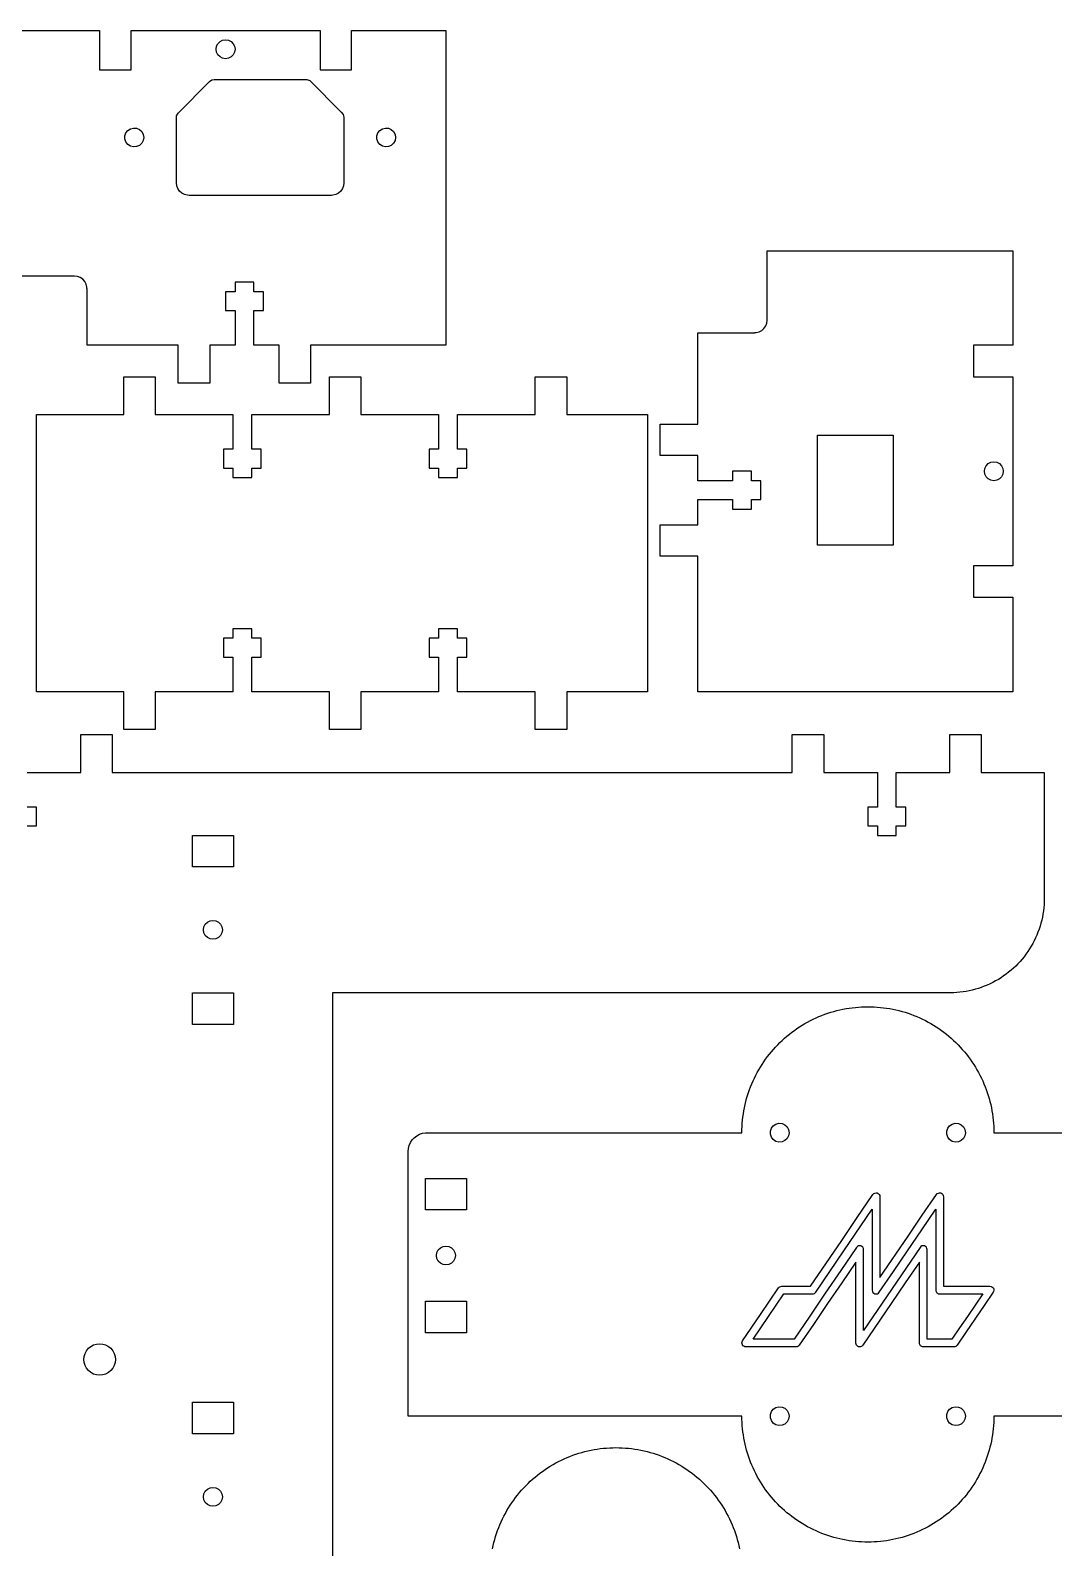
# Model space of a CAD drawing. Extents: x 3 to 1396, y 3 to 487.
# Drawn here: x 117 to 279.5, y 244.1 to 485 of the extents above; entities that cross this region are included whole.
import ezdxf

# ---------------------------------------------------------------- set-up
doc = ezdxf.new("R2010")
doc.units = 0
doc.layers.add('Layer_1', color=7, linetype='CONTINUOUS')

msp = doc.modelspace()

# ---------------------------------------------------------------- linework, layer by layer
at = {"layer": 'Layer_1', "color": 7}
for points in [[(112.962097, 484.959527), (127.962096, 484.959527), (127.962096, 478.709527), (132.962086, 478.709527), (132.962086, 484.959527), (162.962082, 484.959527), (162.962082, 478.709527), (167.962072, 478.709527), (167.962072, 484.959527), (182.962084, 484.959527), (182.962084, 434.959529), (161.462071, 434.959529), (161.462071, 428.959529), (156.462081, 428.959529), (156.462081, 434.959529), (152.462089, 434.959529), (152.462089, 440.459529), (153.962072, 440.459529), (153.962072, 443.459529), (152.462089, 443.459529), (152.462089, 444.959528), (149.462095, 444.959528), (149.462095, 443.459529), (147.962084, 443.459529), (147.962084, 440.459529), (149.462095, 440.459529), (149.462095, 434.959529), (145.462075, 434.959529), (145.462075, 428.959529), (140.462085, 428.959529), (140.462085, 434.959529), (125.962071, 434.959529), (125.962071, 443.959528), (125.947114, 443.959528), (125.947085, 444.200528), (125.83208, 444.668529), (125.60808, 445.095528), (125.288096, 445.456527), (124.891094, 445.730528), (124.441091, 445.901527), (123.962075, 445.959529), (112.962097, 445.959529)], [(146.462073, 481.959528), (146.535084, 482.423529), (146.748077, 482.841529), (147.080083, 483.173529), (147.498082, 483.386528), (147.962084, 483.459528), (148.426085, 483.386528), (148.844085, 483.173529), (149.176091, 482.841529), (149.389084, 482.423529), (149.462095, 481.959528), (149.389084, 481.495529), (149.176091, 481.077527), (148.844085, 480.745529), (148.426085, 480.532527), (147.962084, 480.459528), (147.498082, 480.532527), (147.080083, 480.745529), (146.748077, 481.077527), (146.535084, 481.495529), (146.462073, 481.959528)], [(140.162082, 460.759528), (140.162082, 471.159527), (140.191095, 471.398529), (140.413091, 471.822529), (145.413081, 476.822527), (145.807091, 477.094527), (146.16207, 477.159529), (160.762075, 477.159529), (160.883092, 477.15253), (161.330076, 476.982528), (166.330094, 471.982529), (166.647086, 471.624527), (166.762091, 471.159527), (166.762091, 460.759528), (166.704095, 460.280529), (166.533096, 459.830528), (166.259087, 459.433529), (165.898096, 459.113529), (165.471094, 458.889529), (165.003085, 458.774529), (164.762095, 458.759543), (142.162078, 458.759529), (141.921089, 458.774515), (141.45308, 458.889529), (141.026078, 459.113529), (140.665087, 459.433529), (140.391078, 459.830528), (140.220079, 460.280529), (140.162082, 460.759528)], [(131.982069, 467.712527), (131.982069, 468.206528), (132.143077, 468.673527), (132.44607, 469.063527), (132.859074, 469.333529), (133.33809, 469.454529), (133.830088, 469.413528), (134.282095, 469.215529), (134.646077, 468.880529), (134.881084, 468.446527), (134.962082, 467.959527), (134.881084, 467.472528), (134.646077, 467.038529), (134.282095, 466.703529), (133.830088, 466.505527), (133.33809, 466.464529), (132.859074, 466.585529), (132.446099, 466.855528), (132.143077, 467.245528), (131.982069, 467.712527)], [(171.982074, 467.712527), (171.982074, 468.206528), (172.143081, 468.673527), (172.446075, 469.063527), (172.859079, 469.333529), (173.338095, 469.454529), (173.830093, 469.413528), (174.282072, 469.215529), (174.646082, 468.880529), (174.881088, 468.446527), (174.962086, 467.959527), (174.881088, 467.472528), (174.646082, 467.038529), (174.282072, 466.703529), (173.830093, 466.505527), (173.338095, 466.464529), (172.859079, 466.585529), (172.446075, 466.855528), (172.143081, 467.245528), (171.982074, 467.712527)], [(216.962084, 401.459528), (216.962084, 406.459529), (222.962083, 406.459529), (222.962083, 410.459527), (228.462084, 410.459527), (228.462084, 408.959527), (231.462083, 408.959527), (231.462083, 410.459527), (232.962083, 410.459527), (232.962083, 413.459529), (231.462083, 413.459529), (231.462083, 414.959529), (228.462084, 414.959529), (228.462084, 413.459529), (222.962083, 413.459529), (222.962083, 417.459527), (216.962084, 417.459527), (216.962084, 422.459528), (222.962083, 422.459528), (222.962083, 436.959527), (231.962082, 436.959527), (231.962082, 436.974513), (232.203083, 436.974528), (232.671084, 437.089527), (233.098083, 437.313527), (233.459082, 437.633528), (233.733083, 438.030527), (233.904084, 438.480527), (233.962084, 438.959529), (233.962084, 449.959527), (272.962082, 449.959527), (272.962082, 434.959529), (266.712085, 434.959529), (266.712085, 429.959527), (272.962082, 429.959527), (272.962082, 399.959528), (266.712085, 399.959528), (266.712085, 394.959527), (272.962082, 394.959527), (272.962082, 379.959529), (222.962083, 379.959529), (222.962083, 401.459528), (216.962084, 401.459528)], [(117.962087, 379.959529), (117.962087, 423.959528), (131.795068, 423.959528), (131.795068, 429.959527), (136.795087, 429.959527), (136.795087, 423.959528), (149.129073, 423.959528), (149.129073, 418.459528), (147.62909, 418.459528), (147.62909, 415.459528), (149.129073, 415.459528), (149.129073, 413.959528), (152.129095, 413.959528), (152.129095, 415.459528), (153.629078, 415.459528), (153.629078, 418.459528), (152.129095, 418.459528), (152.129095, 423.959528), (164.462093, 423.959528), (164.462093, 429.959527), (169.462083, 429.959527), (169.462083, 423.959528), (181.795084, 423.959528), (181.795084, 418.459528), (180.295084, 418.459528), (180.295084, 415.459528), (181.795084, 415.459528), (181.795084, 413.959528), (184.795084, 413.959528), (184.795084, 415.459528), (186.295084, 415.459528), (186.295084, 418.459528), (184.795084, 418.459528), (184.795084, 423.959528), (197.129084, 423.959528), (197.129084, 429.959527), (202.129082, 429.959527), (202.129082, 423.959528), (214.962082, 423.959528), (214.962082, 379.959529), (202.129082, 379.959529), (202.129082, 373.959529), (197.129084, 373.959529), (197.129084, 379.959529), (184.795084, 379.959529), (184.795084, 385.459529), (186.295084, 385.459529), (186.295084, 388.459528), (184.795084, 388.459528), (184.795084, 389.959528), (181.795084, 389.959528), (181.795084, 388.459528), (180.295084, 388.459528), (180.295084, 385.459529), (181.795084, 385.459529), (181.795084, 379.959529), (169.462083, 379.959529), (169.462083, 373.959529), (164.462093, 373.959529), (164.462093, 379.959529), (152.129095, 379.959529), (152.129095, 385.459529), (153.629078, 385.459529), (153.629078, 388.459528), (152.129095, 388.459528), (152.129095, 389.959528), (149.129073, 389.959528), (149.129073, 388.459528), (147.62909, 388.459528), (147.62909, 385.459529), (149.129073, 385.459529), (149.129073, 379.959529), (136.795087, 379.959529), (136.795087, 373.959529), (131.795068, 373.959529), (131.795068, 379.959529), (117.962087, 379.959529)], [(241.962082, 403.209529), (241.962082, 420.709527), (253.962083, 420.709527), (253.962083, 403.209529), (241.962082, 403.209529)], [(268.462083, 414.959529), (268.535082, 415.423528), (268.748084, 415.841527), (269.080084, 416.173528), (269.498084, 416.386526), (269.962082, 416.459529), (270.426084, 416.386526), (270.844083, 416.173528), (271.176084, 415.841527), (271.389083, 415.423528), (271.462082, 414.959529), (271.389083, 414.495528), (271.176084, 414.077528), (270.844083, 413.745528), (270.426084, 413.532529), (269.962082, 413.459529), (269.498084, 413.532529), (269.080084, 413.745528), (268.748084, 414.077528), (268.535082, 414.495528), (268.462083, 414.959529)], [(116.462076, 367.159529), (124.962073, 367.159529), (124.962073, 373.159528), (129.962092, 373.159528), (129.962092, 367.159529), (237.962084, 367.159529), (237.962084, 373.159528), (242.962083, 373.159528), (242.962083, 367.159529), (251.462083, 367.159529), (251.462083, 361.659528), (249.962083, 361.659528), (249.962083, 358.659529), (251.462083, 358.659529), (251.462083, 357.159529), (254.462082, 357.159529), (254.462082, 358.659529), (255.962082, 358.659529), (255.962082, 361.659528), (254.462082, 361.659528), (254.462082, 367.159529), (262.962082, 367.159529), (262.962082, 373.159528), (267.962084, 373.159528), (267.962084, 367.159529), (277.962078, 367.159529), (277.962078, 347.159529), (277.954176, 346.660529), (277.928973, 346.162528)], [(116.462076, 358.659529), (117.962087, 358.659529), (117.962087, 361.659528), (116.462076, 361.659528)], [(142.712073, 352.159528), (142.712073, 357.159529), (149.212074, 357.159529), (149.212074, 352.159528), (142.712073, 352.159528)], [(277.929086, 346.162528), (277.887091, 345.665529), (277.830082, 345.170529), (277.755096, 344.677529), (277.665095, 344.187529), (277.558077, 343.700529), (277.435084, 343.217528), (277.29609, 342.738527), (277.141093, 342.264529), (276.970095, 341.795529), (276.784082, 341.332529), (276.583084, 340.876529), (276.366083, 340.427527), (276.135084, 339.985528), (275.890087, 339.551526), (275.630076, 339.126528), (275.356094, 338.709528), (275.068084, 338.302527), (274.767082, 337.904528), (274.453082, 337.517528), (274.126082, 337.141526), (273.787083, 336.775529), (273.436083, 336.421527), (273.073083, 336.079527), (272.699082, 335.749527), (272.314083, 335.432527), (271.919082, 335.127527), (271.515084, 334.836527), (271.100084, 334.559529), (270.677084, 334.295527), (270.245084, 334.046528), (269.805082, 333.811527), (269.358085, 333.591527), (268.903083, 333.386529), (268.442084, 333.196528), (267.975083, 333.021528), (267.502084, 332.863529), (267.025083, 332.720527), (266.542083, 332.593527), (266.056085, 332.482529), (265.567084, 332.387527), (265.074084, 332.308527), (264.580082, 332.246529), (264.083083, 332.201528), (263.585082, 332.172527), (263.087084, 332.160533), (262.962082, 332.161656)], [(144.462077, 342.159528), (144.535088, 342.623529), (144.748081, 343.041529), (145.080087, 343.373527), (145.498086, 343.586528), (145.962088, 343.659528), (146.426089, 343.586528), (146.844089, 343.373527), (147.176095, 343.041529), (147.389088, 342.623529), (147.462099, 342.159528), (147.389088, 341.695529), (147.176095, 341.277527), (146.844089, 340.945529), (146.426089, 340.732528), (145.962088, 340.659528), (145.498086, 340.732528), (145.080087, 340.945529), (144.748081, 341.277527), (144.535088, 341.695529), (144.462077, 342.159528)], [(142.712073, 327.159527), (142.712073, 332.159528), (149.212074, 332.159528), (149.212074, 327.159527), (142.712073, 327.159527)], [(262.962082, 332.161529), (262.962082, 332.159554), (164.962078, 332.159528), (164.962078, 125.956534), (198.211084, 125.956534), (198.709082, 125.931416)], [(176.962082, 264.959527), (176.962082, 306.959528), (177.003089, 307.45353), (177.125094, 307.933527), (177.324083, 308.387527), (177.595084, 308.802529), (177.930082, 309.166528), (178.321084, 309.470529), (178.757083, 309.706529), (179.226083, 309.867529), (179.714085, 309.949528), (179.962085, 309.949528), (179.962085, 309.959519), (229.962083, 309.959527), (229.968095, 310.458527), (229.987077, 310.956528), (230.018085, 311.454529), (230.061084, 311.950529), (230.117083, 312.446529), (230.185084, 312.940528), (230.266085, 313.432529), (230.359083, 313.922529), (230.463084, 314.409528), (230.580082, 314.894527), (230.710082, 315.376529), (230.851083, 315.854529), (231.003083, 316.329528), (231.168084, 316.799527), (231.345082, 317.266529), (231.532083, 317.728529), (231.732082, 318.185529), (231.943083, 318.637528), (232.165085, 319.083529), (232.398085, 319.524527), (232.641084, 319.959527), (232.896083, 320.388528), (233.161084, 320.810529), (233.437083, 321.225528), (233.723084, 321.634527), (234.019084, 322.035528), (234.325084, 322.429528), (234.641082, 322.815529), (234.966084, 323.193529), (235.301084, 323.562528), (235.645082, 323.924529), (235.997084, 324.276528), (236.359082, 324.620529), (236.728082, 324.955529), (237.106085, 325.280528), (237.492083, 325.596527), (237.886085, 325.902529), (238.287083, 326.198529), (238.696082, 326.484528), (239.111084, 326.760527), (239.533083, 327.025528), (239.962083, 327.280527), (240.397084, 327.523529), (240.838084, 327.756528), (241.284083, 327.978527), (241.736084, 328.189528), (242.193084, 328.389528), (242.655084, 328.576528), (243.122083, 328.753529), (243.592082, 328.918528), (244.067084, 329.070527), (244.545084, 329.211528), (245.027083, 329.341528), (245.512085, 329.458529), (245.999085, 329.562528), (246.489085, 329.655528), (246.981083, 329.736529), (247.475084, 329.804528), (247.971084, 329.860529), (248.467084, 329.903528), (248.965082, 329.934528), (249.463083, 329.953521), (249.962083, 329.959538), (250.461083, 329.953516), (250.959084, 329.934533), (251.457082, 329.903528), (251.953085, 329.860529), (252.449084, 329.804528), (252.943083, 329.736529), (253.435084, 329.655528), (253.925084, 329.562528), (254.412084, 329.458529), (254.897083, 329.341528), (255.379085, 329.211528), (255.857084, 329.070527), (256.332084, 328.918528), (256.802083, 328.753529), (257.269084, 328.576528), (257.731082, 328.389528), (258.188082, 328.189528), (258.640083, 327.978527), (259.086085, 327.756528), (259.527082, 327.523529), (259.962083, 327.280527), (260.391083, 327.025528), (260.813084, 326.760527), (261.228084, 326.484528), (261.637083, 326.198529), (262.038084, 325.902529), (262.432083, 325.596527), (262.818084, 325.280528), (263.196084, 324.955529), (263.565084, 324.620529), (263.927085, 324.276528), (264.279084, 323.924529), (264.623084, 323.562528), (264.958082, 323.193529), (265.283084, 322.815529), (265.599082, 322.429528), (265.905084, 322.035528), (266.201082, 321.634527), (266.487083, 321.225528), (266.763082, 320.810529), (267.028083, 320.388528), (267.283082, 319.959527), (267.526084, 319.524527), (267.759084, 319.083529), (267.981083, 318.637528), (268.192083, 318.185529), (268.392083, 317.728529), (268.579084, 317.266529), (268.756085, 316.799527), (268.921083, 316.329528), (269.073082, 315.854529), (269.214084, 315.376529), (269.344084, 314.894527), (269.461084, 314.409528), (269.565083, 313.922529), (269.658084, 313.432529), (269.739085, 312.940528), (269.807083, 312.446529), (269.863085, 311.950529), (269.906084, 311.454529), (269.937083, 310.956528), (269.956077, 310.458527), (269.962094, 309.959527), (289.962082, 309.959527)], [(234.482084, 309.712529), (234.482084, 310.206528), (234.643083, 310.673527), (234.946083, 311.063527), (235.359084, 311.333529), (235.838083, 311.454529), (236.330084, 311.413528), (236.782082, 311.215529), (237.146084, 310.880529), (237.381082, 310.446527), (237.462083, 309.959527), (237.381082, 309.472528), (237.146084, 309.038529), (236.782082, 308.703528), (236.330084, 308.505527), (235.838083, 308.464529), (235.359084, 308.585529), (234.946083, 308.855528), (234.643083, 309.245528), (234.482084, 309.712529)], [(262.482084, 309.712529), (262.482084, 310.206528), (262.643084, 310.673527), (262.946083, 311.063527), (263.359084, 311.333529), (263.838083, 311.454529), (264.330084, 311.413528), (264.782083, 311.215529), (265.146084, 310.880529), (265.381082, 310.446527), (265.462083, 309.959527), (265.381082, 309.472528), (265.146084, 309.038529), (264.782083, 308.703528), (264.330084, 308.505527), (263.838083, 308.464529), (263.359084, 308.585529), (262.946083, 308.855528), (262.643084, 309.245528), (262.482084, 309.712529)], [(179.712084, 297.709528), (179.712084, 302.709529), (186.212082, 302.709529), (186.212082, 297.709528), (179.712084, 297.709528)], [(181.462085, 290.459527), (181.535084, 290.923528), (181.748083, 291.341528), (182.080083, 291.673528), (182.498083, 291.886527), (182.962084, 291.95953), (183.426083, 291.886527), (183.844082, 291.673528), (184.176083, 291.341528), (184.389085, 290.923528), (184.462084, 290.459527), (184.389085, 289.995528), (184.176083, 289.577529), (183.844082, 289.245528), (183.426083, 289.032529), (182.962084, 288.959527), (182.498083, 289.032529), (182.080083, 289.245528), (181.748083, 289.577529), (181.535084, 289.995528), (181.462085, 290.459527)], [(179.712084, 278.209527), (179.712084, 283.209529), (186.212082, 283.209529), (186.212082, 278.209527), (179.712084, 278.209527)], [(125.462086, 273.959529), (125.510092, 274.447528), (125.652078, 274.916527), (125.883077, 275.348528), (126.194086, 275.727527), (126.573082, 276.038527), (127.00508, 276.269529), (127.474077, 276.411529), (127.962096, 276.459529), (128.450086, 276.411529), (128.919083, 276.269529), (129.35108, 276.038527), (129.730077, 275.727527), (130.041086, 275.348528), (130.272084, 274.916527), (130.414099, 274.447528), (130.462076, 273.959529), (130.414099, 273.471527), (130.272084, 273.002527), (130.041086, 272.570527), (129.730077, 272.191528), (129.35108, 271.880528), (128.919083, 271.649529), (128.450086, 271.507529), (127.962096, 271.459528), (127.474077, 271.507529), (127.00508, 271.649529), (126.573082, 271.880528), (126.194086, 272.191528), (125.883077, 272.570527), (125.652078, 273.002527), (125.510092, 273.471527), (125.462086, 273.959529)], [(142.712073, 262.159527), (142.712073, 267.159528), (149.212074, 267.159528), (149.212074, 262.159527), (142.712073, 262.159527)], [(234.482084, 264.712529), (234.482084, 265.206528), (234.643083, 265.673527), (234.946083, 266.063527), (235.359084, 266.333529), (235.838083, 266.454529), (236.330084, 266.413528), (236.782082, 266.215529), (237.146084, 265.880528), (237.381082, 265.446527), (237.462083, 264.959527), (237.381082, 264.472527), (237.146084, 264.038529), (236.782082, 263.703528), (236.330084, 263.505527), (235.838083, 263.464528), (235.359084, 263.585528), (234.946083, 263.855527), (234.643083, 264.245527), (234.482084, 264.712529)], [(262.482084, 264.712529), (262.482084, 265.206528), (262.643084, 265.673527), (262.946083, 266.063527), (263.359084, 266.333529), (263.838083, 266.454529), (264.330084, 266.413528), (264.782083, 266.215529), (265.146084, 265.880528), (265.381082, 265.446527), (265.462083, 264.959527), (265.381082, 264.472527), (265.146084, 264.038529), (264.782083, 263.703528), (264.330084, 263.505527), (263.838083, 263.464528), (263.359084, 263.585528), (262.946083, 263.855527), (262.643084, 264.245527), (262.482084, 264.712529)], [(292.962076, 264.959527), (269.962082, 264.959527), (269.956071, 264.460527), (269.937089, 263.962529), (269.906084, 263.464528), (269.863085, 262.968528), (269.807083, 262.472528), (269.739085, 261.978527), (269.658084, 261.486529), (269.565083, 260.996529), (269.461084, 260.509529), (269.344084, 260.024527), (269.214084, 259.542528), (269.073082, 259.064529), (268.921083, 258.589529), (268.756085, 258.119527), (268.579084, 257.652528), (268.392083, 257.190528), (268.192083, 256.733528), (267.981083, 256.281527), (267.759084, 255.835528), (267.526084, 255.394528), (267.283082, 254.959527), (267.028083, 254.530527), (266.763082, 254.108529), (266.487083, 253.693529), (266.201082, 253.284527), (265.905084, 252.883529), (265.599082, 252.489527), (265.283084, 252.103529), (264.958082, 251.725529), (264.623084, 251.356529), (264.279084, 250.994528), (263.927085, 250.642529), (263.565084, 250.298529), (263.196084, 249.963528), (262.818084, 249.638529), (262.432083, 249.322528), (262.038084, 249.016528), (261.637083, 248.720528), (261.228084, 248.434527), (260.813084, 248.158528), (260.391083, 247.893527), (259.962083, 247.638528), (259.527082, 247.395529), (259.086085, 247.162529), (258.640083, 246.940527), (258.188082, 246.729529), (257.731082, 246.529527), (257.269084, 246.342529), (256.802083, 246.165528), (256.332084, 246.000527), (255.857084, 245.848528), (255.379085, 245.707529), (254.897083, 245.577529), (254.412084, 245.460528), (253.925084, 245.356527), (253.435084, 245.263529), (252.943083, 245.182528), (252.449084, 245.114527), (251.953085, 245.058528), (251.457082, 245.015529), (250.959084, 244.984527), (250.461083, 244.965533), (249.962083, 244.959516), (249.463083, 244.965539), (248.965082, 244.984521), (248.467084, 245.015529), (247.971084, 245.058528), (247.475084, 245.114527), (246.981083, 245.182528), (246.489085, 245.263529), (245.999085, 245.356527), (245.512085, 245.460528), (245.027083, 245.577529), (244.545084, 245.707529), (244.067084, 245.848528), (243.592082, 246.000527), (243.122083, 246.165528), (242.655084, 246.342529), (242.193084, 246.529527), (241.736084, 246.729529), (241.284083, 246.940527), (240.838084, 247.162529), (240.397084, 247.395529), (239.962083, 247.638528), (239.533083, 247.893527), (239.111084, 248.158528), (238.696082, 248.434527), (238.287083, 248.720528), (237.886085, 249.016528), (237.492083, 249.322528), (237.106085, 249.638529), (236.728082, 249.963528), (236.359082, 250.298529), (235.997084, 250.642529), (235.645082, 250.994528), (235.301084, 251.356529), (234.966084, 251.725529), (234.641082, 252.103529), (234.325084, 252.489527), (234.019084, 252.883529), (233.723084, 253.284527), (233.437083, 253.693529), (233.161084, 254.108529), (232.896083, 254.530527), (232.641084, 254.959527), (232.398085, 255.394528), (232.165085, 255.835528), (231.943083, 256.281527), (231.732082, 256.733528), (231.532083, 257.190528), (231.345082, 257.652528), (231.168084, 258.119527), (231.003083, 258.589529), (230.851083, 259.064529), (230.710082, 259.542528), (230.580082, 260.024527), (230.463084, 260.509529), (230.359083, 260.996529), (230.266085, 261.486529), (230.185084, 261.978527), (230.117083, 262.472528), (230.061084, 262.968528), (230.018085, 263.464528), (229.987083, 263.962529), (229.968089, 264.460527), (229.962072, 264.959527), (176.962082, 264.959527)], [(190.359084, 243.922527), (190.463083, 244.409527), (190.580083, 244.894529), (190.710083, 245.376528), (190.851084, 245.854528), (191.003084, 246.329527), (191.168082, 246.799529), (191.345083, 247.266528), (191.532084, 247.728528), (191.732083, 248.185528), (191.943084, 248.637529), (192.165083, 249.083528), (192.398083, 249.524528), (192.641085, 249.959529), (192.896084, 250.388529), (193.161082, 250.810528), (193.437084, 251.225527), (193.723082, 251.634529), (194.019083, 252.035527), (194.325082, 252.429529), (194.641083, 252.815527), (194.966082, 253.193527), (195.301083, 253.562527), (195.645083, 253.924528), (195.997082, 254.276527), (196.359083, 254.620528), (196.728083, 254.955528), (197.106083, 255.280527), (197.492084, 255.596528), (197.886083, 255.902528), (198.287084, 256.198528), (198.696083, 256.484529), (199.111083, 256.760528), (199.533084, 257.025529), (199.962084, 257.280529), (200.397085, 257.523528), (200.838082, 257.756527), (201.284084, 257.978529), (201.736082, 258.189527), (202.193082, 258.389529), (202.655083, 258.576527), (203.122084, 258.753528), (203.592083, 258.918529), (204.067083, 259.070529), (204.545082, 259.211527), (205.027084, 259.341527), (205.512083, 259.458528), (205.999083, 259.562529), (206.489083, 259.655527), (206.981084, 259.736528), (207.475082, 259.804529), (207.971082, 259.860528), (208.467082, 259.903527), (208.965083, 259.934529), (209.463084, 259.953523), (209.962084, 259.95954), (210.461084, 259.953517), (210.959082, 259.934535), (211.457083, 259.903527), (211.953083, 259.860528), (212.449083, 259.804529), (212.943084, 259.736528), (213.435082, 259.655527), (213.925082, 259.562529), (214.412082, 259.458528), (214.897084, 259.341527), (215.379083, 259.211527), (215.857082, 259.070529), (216.332082, 258.918529), (216.802084, 258.753528), (217.269083, 258.576527), (217.731083, 258.389529), (218.188083, 258.189527), (218.640084, 257.978529), (219.086083, 257.756527), (219.527083, 257.523528), (219.962084, 257.280529), (220.391084, 257.025529), (220.813082, 256.760528), (221.228085, 256.484529), (221.637084, 256.198528), (222.038082, 255.902528), (222.432084, 255.596528), (222.818082, 255.280527), (223.196082, 254.955528), (223.565082, 254.620528), (223.927083, 254.276527), (224.279082, 253.924528), (224.623082, 253.562527), (224.958083, 253.193527), (225.283085, 252.815527), (225.599083, 252.429529), (225.905083, 252.035527), (226.201083, 251.634529), (226.487084, 251.225527), (226.763083, 250.810528), (227.028084, 250.388529), (227.283083, 249.959529), (227.526082, 249.524528), (227.759082, 249.083528), (227.981084, 248.637529), (228.192084, 248.185528), (228.392084, 247.728528), (228.579085, 247.266528), (228.756083, 246.799529), (228.921084, 246.329527), (229.073083, 245.854528), (229.214085, 245.376528), (229.344085, 244.894529), (229.461083, 244.409527), (229.565084, 243.922527)], [(144.462077, 252.159527), (144.535088, 252.623529), (144.748081, 253.041528), (145.080087, 253.373529), (145.498086, 253.586528), (145.962088, 253.659527), (146.426089, 253.586528), (146.844089, 253.373529), (147.176095, 253.041528), (147.389088, 252.623529), (147.462099, 252.159527), (147.389088, 251.695529), (147.176095, 251.277529), (146.844089, 250.945529), (146.426089, 250.732527), (145.962088, 250.659527), (145.498086, 250.732527), (145.080087, 250.945529), (144.748081, 251.277529), (144.535088, 251.695529), (144.462077, 252.159527)]]:
    msp.add_lwpolyline(points, dxfattribs=at)
at = {"layer": 'Layer_1', "color": 1}
for points in [[(229.962083, 276.603528), (229.994082, 276.765529), (230.068083, 276.915527), (232.924082, 281.111528), (234.352084, 283.209529), (235.780083, 285.309527), (235.878082, 285.421527), (236.000084, 285.505528), (236.138082, 285.557527), (236.286082, 285.577537), (238.566082, 285.577528), (239.706082, 285.579504), (240.846082, 285.579529), (245.802082, 292.863527), (248.280084, 296.505528), (250.758082, 300.147527), (250.892084, 300.289527), (251.060083, 300.379528), (251.250083, 300.413527), (251.444083, 300.387535), (251.620082, 300.301527), (251.756082, 300.165527), (251.844082, 299.997529), (251.876083, 299.803529), (251.876083, 286.955529), (256.364082, 293.551528), (258.606084, 296.849529), (260.850084, 300.147527), (260.986084, 300.289527), (261.154082, 300.379528), (261.342084, 300.413527), (261.536084, 300.387535), (261.712083, 300.301527), (261.850084, 300.165527), (261.938084, 299.997529), (261.968084, 299.803529), (261.968084, 285.579529), (269.350084, 285.579529), (269.516084, 285.557544), (269.666082, 285.491527), (269.794084, 285.389529), (269.890082, 285.255527), (269.948084, 285.097528), (269.962082, 284.935529), (269.930084, 284.773528), (269.856083, 284.625528), (268.428083, 282.525529), (265.572085, 278.329528), (264.144083, 276.229527), (264.044083, 276.117527), (263.924085, 276.033529), (263.786084, 275.981527), (263.638084, 275.963521), (262.416084, 275.961551), (261.196082, 275.961529), (259.974083, 275.959553), (258.754084, 275.959528), (258.634083, 275.971522), (258.520082, 276.005527), (258.414083, 276.061528), (258.322084, 276.137528), (258.244083, 276.231528), (258.188082, 276.337528), (258.154083, 276.451528), (258.142088, 276.571529), (258.142082, 289.417529), (255.898083, 286.119528), (253.654083, 282.823528), (249.166084, 276.227529), (249.066084, 276.113528), (248.944082, 276.029527), (248.806084, 275.977528), (248.660082, 275.959522), (248.614082, 275.961503), (248.570084, 275.965536), (248.524085, 275.975518), (248.480083, 275.987521), (248.304084, 276.073529), (248.168084, 276.207528), (248.080084, 276.377527), (248.048083, 276.571529), (248.048083, 289.417529), (245.804083, 286.119528), (243.560084, 282.823528), (241.318082, 279.525527), (239.074082, 276.227529), (238.974082, 276.115529), (238.854084, 276.031528), (238.716083, 275.977528), (238.568083, 275.959522), (230.574082, 275.959528), (230.408082, 275.981513), (230.258084, 276.047527), (230.130082, 276.149528), (230.034084, 276.285528), (229.976085, 276.441529), (229.962086, 276.603528)], [(231.730084, 277.181527), (232.950083, 278.975529), (234.170085, 280.767528), (235.390083, 282.56153), (236.610085, 284.353528), (237.750082, 284.355503), (240.032083, 284.355529), (241.172083, 284.357504), (241.320083, 284.375533), (241.458084, 284.427529), (241.578082, 284.511527), (241.676084, 284.625528), (243.920083, 287.923529), (246.164083, 291.219529), (250.652082, 297.815528), (250.652082, 284.967528), (250.682083, 284.775529), (250.772083, 284.605527), (250.908083, 284.471528), (251.084083, 284.383528), (251.278082, 284.357535), (251.466085, 284.391529), (251.634083, 284.481527), (251.770083, 284.625528), (254.014083, 287.923529), (256.258083, 291.219529), (258.502082, 294.517527), (260.744084, 297.815528), (260.744084, 284.969529), (260.756078, 284.849528), (260.792084, 284.735527), (260.848083, 284.629527), (260.924082, 284.535527), (261.018082, 284.459528), (261.122084, 284.403529), (261.236085, 284.369527), (261.356083, 284.357532), (268.194084, 284.357527), (266.974083, 282.563528), (265.754084, 280.771529), (264.534083, 278.977527), (263.314084, 277.185529), (262.326083, 277.185529), (261.340084, 277.183554), (259.366083, 277.183528), (259.366083, 291.405527), (259.334085, 291.599527), (259.246082, 291.769529), (259.110082, 291.903528), (258.934083, 291.989527), (258.740083, 292.01552), (258.550083, 291.981529), (258.382084, 291.891528), (258.248082, 291.749528), (249.272084, 278.557527), (249.272084, 291.405527), (249.240082, 291.599527), (249.152083, 291.769529), (249.016083, 291.903528), (248.840083, 291.989527), (248.646084, 292.017523), (248.458084, 291.981529), (248.288085, 291.891528), (248.154083, 291.749528), (245.676084, 288.107529), (243.198083, 284.465528), (240.720084, 280.823529), (238.244084, 277.181527), (231.730084, 277.181527)]]:
    msp.add_lwpolyline(points, dxfattribs=at)

doc.saveas('drawing.dxf')
